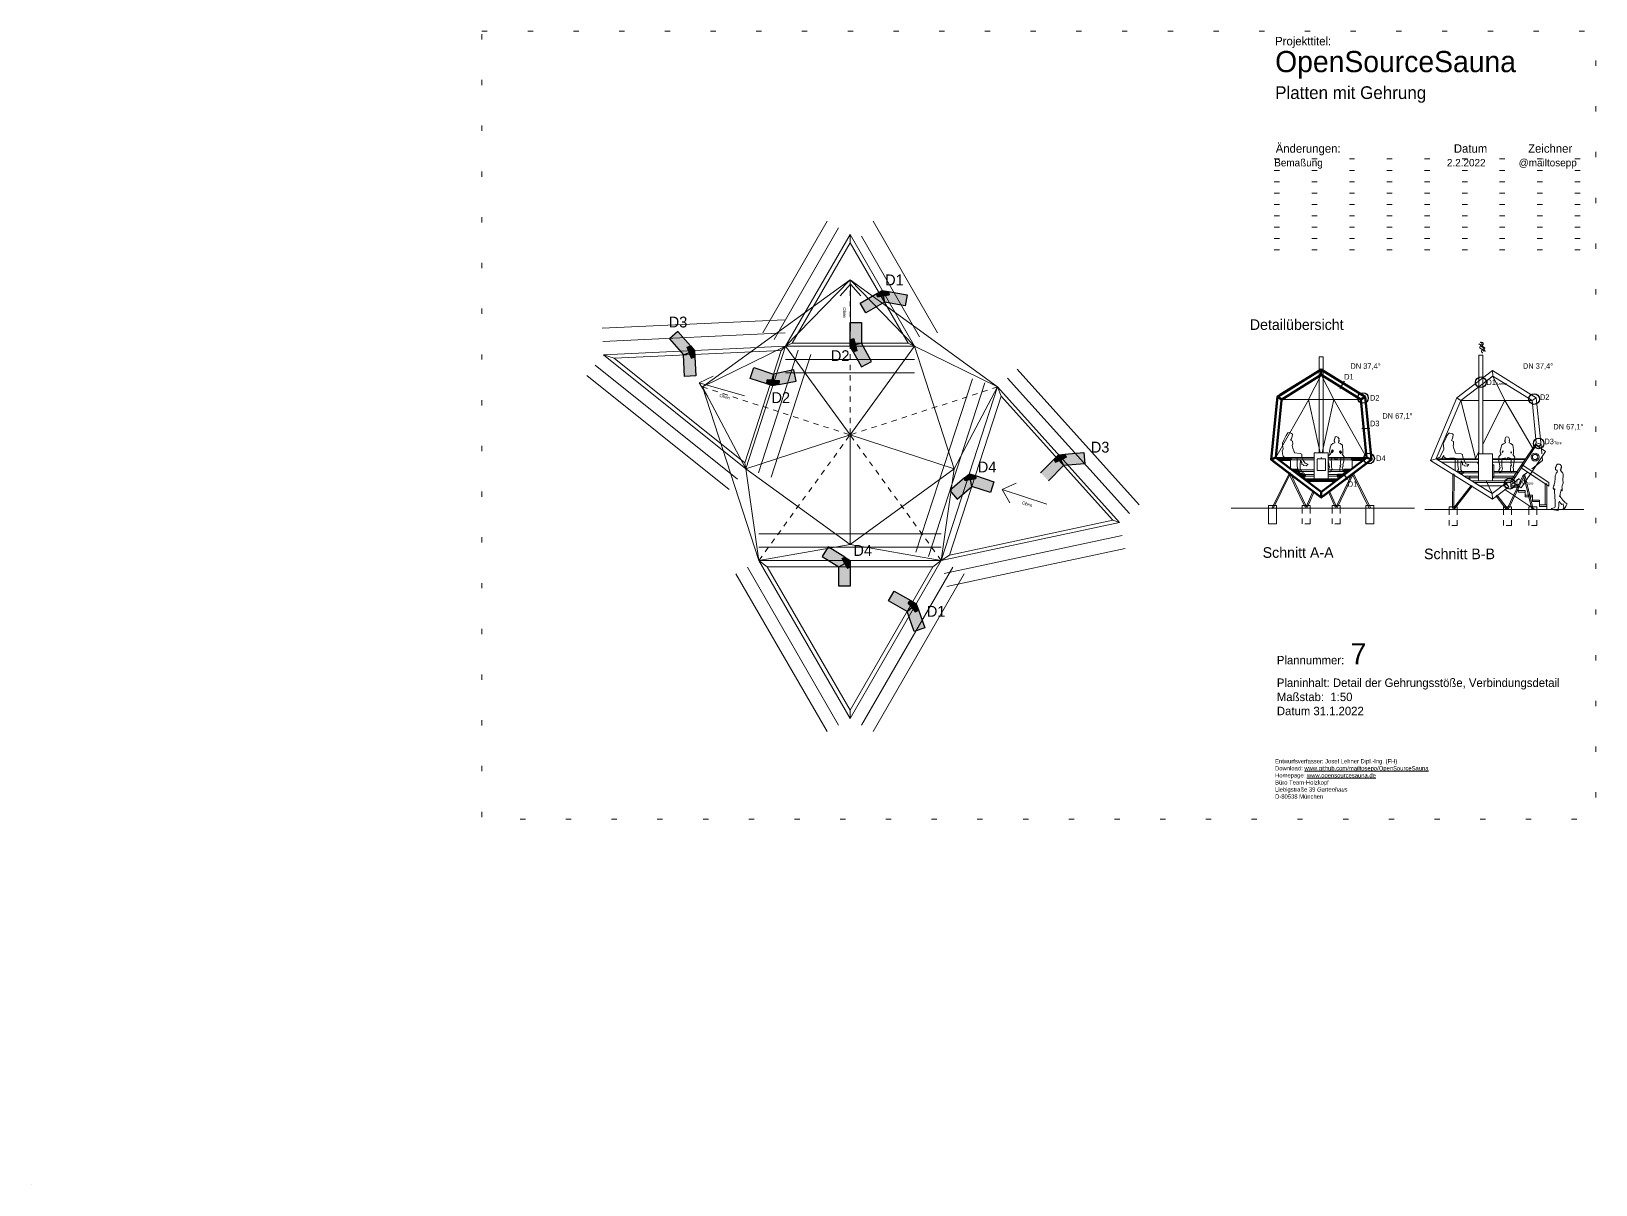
# Model space of a CAD drawing. Header units: metres. Extents: x -10.1 to 19.4, y -12.1 to 9.6.
import ezdxf

# ---------------------------------------------------------------- set-up
doc = ezdxf.new("R2010")
doc.units = ezdxf.units.M
doc.header["$LTSCALE"] = 0.254
doc.linetypes.add('ACAD_ISO07W100', pattern=[3, 0, -3])
doc.linetypes.add('Dash Style-5', pattern=[0.041656, 0.013885, -0.027771])
for name, color, linetype, lineweight, true_color in [('Details', 7, 'Continuous', 25, 0x000000), ('Dimension', 7, 'Continuous', 5, 0x000000), ('Fläche ... Fläche-Beton', 7, 'Continuous', 5, 0xd5d8d8), ('Fläche ... Fläche-Stahl', 7, 'Continuous', 5, 0xc9c5bf), ('Linie ... Line-Plankopf', 7, 'ACAD_ISO07W100', 5, 0x000000), ('Linie ... Linie-Ansicht', 7, 'Continuous', 5, 0x000000), ('Linie ... Linie-Detail', 1, 'Continuous', 25, 0xff0000), ('Linie ... Linie-Holz', 7, 'Continuous', 50, 0x000000), ('Linie ... Linie-Verdeckt', 7, 'Dash Style-5', 5, 0x000000), ('Linie-Ansicht', 7, 'Continuous', 5, 0x000000), ('Linie-Detail', 1, 'Continuous', 25, 0xff0000), ('None', 7, 'Continuous', 5, 0x000000), ('Text', 7, 'Continuous', 25, 0x000000)]:
    doc.layers.add(name, color=color, linetype=linetype, lineweight=lineweight, true_color=true_color)
doc.layers.add('Fläche ... Fläche-Weiss', color=7, linetype='Continuous', lineweight=25)
doc.layers.add('Linie ... Linie-Hilfslinie Bemaßung', color=3, linetype='Continuous', lineweight=18, true_color=0x00ff00, plot=False)
doc.styles.add('textstyle11', font='')
doc.styles.add('textstyle12', font='')
doc.styles.add('textstyle13', font='')
doc.styles.add('textstyle14', font='')
doc.styles.add('textstyle15', font='')
doc.styles.add('textstyle16', font='')
doc.styles.add('textstyle17', font='')
doc.styles.add('textstyle18', font='')
doc.styles.add('textstyle19', font='')
doc.styles.add('textstyle20', font='')
doc.styles.add('textstyle21', font='')
doc.styles.add('textstyle22', font='')
doc.styles.add('textstyle23', font='')
doc.styles.add('textstyle24', font='')
doc.styles.add('textstyle25', font='')
doc.styles.add('textstyle26', font='')
doc.styles.add('textstyle27', font='')
doc.styles.add('textstyle28', font='')
doc.styles.add('textstyle29', font='')
doc.styles.add('textstyle30', font='')
doc.styles.add('textstyle31', font='')
doc.styles.add('textstyle32', font='')
doc.styles.add('textstyle33', font='')
doc.styles.add('textstyle34', font='')
doc.styles.add('textstyle35', font='')
doc.styles.add('textstyle36', font='')
doc.styles.add('textstyle37', font='')
doc.styles.add('textstyle38', font='')
doc.styles.add('textstyle39', font='')
doc.styles.add('textstyle40', font='')
doc.styles.add('textstyle41', font='')
doc.styles.add('textstyle42', font='')
doc.styles.get('textstyle11').set_extended_font_data('Futura Light BT')
doc.styles.get('textstyle12').set_extended_font_data('Futura Light BT')
doc.styles.get('textstyle13').set_extended_font_data('Futura Light BT')
doc.styles.get('textstyle14').set_extended_font_data('Futura Lt BT')
doc.styles.get('textstyle15').set_extended_font_data('Futura Lt BT')
doc.styles.get('textstyle16').set_extended_font_data('Futura Lt BT')
doc.styles.get('textstyle17').set_extended_font_data('Futura Lt BT')
doc.styles.get('textstyle18').set_extended_font_data('Futura Lt BT')
doc.styles.get('textstyle19').set_extended_font_data('Futura Light BT')
doc.styles.get('textstyle20').set_extended_font_data('Futura Light BT')
doc.styles.get('textstyle21').set_extended_font_data('Futura Light BT')
doc.styles.get('textstyle22').set_extended_font_data('Futura Light BT')
doc.styles.get('textstyle23').set_extended_font_data('Futura Light BT')
doc.styles.get('textstyle24').set_extended_font_data('Futura Light BT')
doc.styles.get('textstyle25').set_extended_font_data('Futura Light BT')
doc.styles.get('textstyle26').set_extended_font_data('Futura Light BT')
doc.styles.get('textstyle27').set_extended_font_data('Futura Light BT')
doc.styles.get('textstyle28').set_extended_font_data('Futura Light BT')
doc.styles.get('textstyle29').set_extended_font_data('Futura Light BT')
doc.styles.get('textstyle30').set_extended_font_data('Futura Light BT')
doc.styles.get('textstyle31').set_extended_font_data('Futura Light BT')
doc.styles.get('textstyle32').set_extended_font_data('Futura Light BT')
doc.styles.get('textstyle33').set_extended_font_data('Futura Light BT')
doc.styles.get('textstyle34').set_extended_font_data('Futura Light BT')
doc.styles.get('textstyle35').set_extended_font_data('Futura Light BT')
doc.styles.get('textstyle36').set_extended_font_data('Futura Light BT')
doc.styles.get('textstyle37').set_extended_font_data('Futura Light BT')
doc.styles.get('textstyle38').set_extended_font_data('Futura Light BT')
doc.styles.get('textstyle39').set_extended_font_data('Futura Light BT')
doc.styles.get('textstyle40').set_extended_font_data('Futura Lt BT')
doc.styles.get('textstyle41').set_extended_font_data('Futura Lt BT')
doc.styles.get('textstyle42').set_extended_font_data('Futura Lt BT')

# ---------------------------------------------------------------- blocks, each defined once
blk = doc.blocks.new('Group-2')
at = {"layer": 'None', "color": 18, "lineweight": 5, "true_color": 0x000000}
for q in [(7.09, -1.169), (7.246, -1.704), (7.403, -1.169)]:
    blk.add_line((7.246, -0.996), q, dxfattribs=at)
at = {"layer": 'None', "color": 18, "true_color": 0x000000, "insert": (7.177, -1.343), "char_height": 0.0472, "attachment_point": 1, "rotation": 270.8901, "line_spacing_factor": 0.972742, "style": 'textstyle11'}
blk.add_mtext('Oben', dxfattribs=at)
blk = doc.blocks.new('Group-3')
at = {"layer": 'None', "color": 18, "lineweight": 5, "true_color": 0x000000}
for q in [(9.746, -3.996), (10.207, -4.31), (9.65, -4.293)]:
    blk.add_line((9.533, -4.091), q, dxfattribs=at)
at = {"layer": 'None', "color": 18, "true_color": 0x000000, "insert": (9.842, -4.264), "char_height": 0.0472, "attachment_point": 1, "rotation": 342.8977, "line_spacing_factor": 0.972742, "style": 'textstyle12'}
blk.add_mtext('Oben', dxfattribs=at)
blk = doc.blocks.new('Group-4')
at = {"layer": 'None', "color": 18, "lineweight": 5, "true_color": 0x000000}
for q in [(5.174, -2.381), (5.644, -2.68), (5.087, -2.681)]:
    blk.add_line((4.963, -2.483), q, dxfattribs=at)
at = {"layer": 'None', "color": 18, "true_color": 0x000000, "insert": (5.277, -2.646), "char_height": 0.0472, "attachment_point": 1, "rotation": 344.7492, "line_spacing_factor": 0.972742, "style": 'textstyle13'}
blk.add_mtext('Oben', dxfattribs=at)
blk = doc.blocks.new('Plankopf A4 hoch')
at = {"layer": 'Linie ... Line-Plankopf'}
for p, q in [((0, -2.673), (7.527, -2.673)), ((0, -2.941), (7.527, -2.941)), ((0, -3.209), (7.527, -3.209)), ((0, -3.477), (7.527, -3.477)), ((0, -3.745), (7.527, -3.745)), ((0, -4.013), (7.527, -4.013)), ((0, -4.281), (7.527, -4.281)), ((0, -4.548), (7.527, -4.548)), ((0, -4.816), (7.527, -4.816))]:
    blk.add_line(p, q, dxfattribs=at)
at = {"layer": 'Linie ... Linie-Verdeckt', "char_height": 0.3, "attachment_point": 1}
for s, insert, style in [('\\H0.2;Projekttitel: \\P\\H0.499999;OpenSourceSauna\\P\\H0.3;Platten mit Gehrung', (0.022, 0.21), 'textstyle18'), ('\\H0.2;Änderungen:                                    Datum             Zeichner', (0.036, -2.325), 'textstyle15'), ('\\H0.2;Plannummer:\\~ \\H0.499999;7\\H0.2;\\PPlaninhalt: Detail der Gehrungsstöße, Verbindungsdetail\\PMaßstab: \\~1:50\\PDatum\\~31.1.2022', (0.063, -14.102), 'textstyle17'), ('\\H0.1;Entwurfsverfasser: Josef Lehner Dipl.-Ing. (FH)\\PDownload: \\c14313472;\\Lwww.github.com/mailtosepp/OpenSourceSauna\\P\\c0;\\lHomepage: \\c14313472;\\Lwww.opensourcesauna.de\\P\\c0;\\lBüro Team-Holzkopf\\PLiebigstraße 39 \\fFutura Lt BT|b0|i1|c0|p0;Gartenhaus\\P\\fFutura Lt BT|b0|i0|c0|p0;D-80538 München ', (0.021, -16.838), 'textstyle14')]:
    blk.add_mtext(s, dxfattribs=dict(at, insert=insert, style=style))
blk = doc.blocks.new('Dachaufsicht')
at = {"layer": 'Linie ... Linie-Ansicht', "color": 9, "linetype": 'Continuous', "lineweight": 5, "true_color": 0xc0c0c0}
for p, q in [((0, 2.339), (-2.225, 0.723)), ((0, 2.339), (-0.972, 1.337)), ((2.225, 0.723), (0, 2.339)), ((0.972, 1.337), (0, 2.339)), ((-0.972, 1.337), (-2.225, 0.723)), ((-0.972, 1.337), (-1.572, -0.511)), ((0.972, 1.337), (-0.972, 1.337)), ((0, 0), (-0.972, 1.337)), ((0, 0), (0.972, 1.337)), ((1.572, -0.511), (0.972, 1.337)), ((2.225, 0.723), (0.972, 1.337)), ((-1.375, -1.892), (-2.225, 0.723)), ((-2.225, 0.723), (-1.572, -0.511)), ((1.375, -1.892), (2.225, 0.723)), ((1.572, -0.511), (2.225, 0.723)), ((-1.572, -0.511), (0, 0)), ((1.572, -0.511), (0, 0)), ((0, 0), (0, -1.653)), ((0, -1.653), (-1.572, -0.511)), ((-1.572, -0.511), (-1.375, -1.892)), ((0, -1.653), (1.572, -0.511)), ((1.375, -1.892), (1.572, -0.511)), ((-1.375, -1.892), (0, -1.653)), ((0, -1.653), (1.375, -1.892)), ((-1.375, -1.892), (1.375, -1.892))]:
    blk.add_line(p, q, dxfattribs=at)
blk.add_lwpolyline([(-2.225, 0.723), (0, 2.339), (2.225, 0.723), (1.375, -1.892), (-1.375, -1.892)], close=True, dxfattribs=at)
at = {"layer": 'Linie ... Linie-Verdeckt', "color": 9, "linetype": 'Dash Style-5', "lineweight": 5, "true_color": 0xc0c0c0}
for p in [(0, 2.339), (-2.225, 0.723), (2.225, 0.723), (-1.375, -1.892), (1.375, -1.892)]:
    blk.add_line(p, (0, 0), dxfattribs=at)

msp = doc.modelspace()

# ---------------------------------------------------------------- hatches: boundary and pattern name
at = {"layer": 'Details', "linetype": 'Continuous', "lineweight": 0, "true_color": 0xffdf7f, "transparency": 33554687}
for points in [[(5.901, 4.64), (5.89, 4.705), (5.993, 4.764), (6.109, 4.744), (6.121, 4.679)], [(6.011, 4.66), (6.121, 4.679), (6.109, 4.744), (6.464, 4.681), (6.427, 4.472), (6.032, 4.542)], [(5.578, 4.525), (5.89, 4.705), (5.901, 4.64), (6.011, 4.66), (6.032, 4.542), (5.684, 4.341)], [(5.485, 3.738), (5.456, 3.85), (5.385, 3.831), (5.385, 4.16), (5.598, 4.16), (5.598, 3.768)], [(2.138, 3.991), (1.978, 3.85), (2.245, 3.547), (2.356, 3.592), (2.314, 3.695), (2.375, 3.72)], [(5.514, 3.627), (5.443, 3.609), (5.385, 3.712), (5.385, 3.831), (5.456, 3.85)], [(2.245, 3.547), (2.356, 3.592), (2.398, 3.488), (2.459, 3.513), (2.476, 3.153), (2.264, 3.143)], [(2.375, 3.72), (2.454, 3.631), (2.459, 3.513), (2.398, 3.488), (2.314, 3.695)], [(5.604, 3.321), (5.789, 3.425), (5.598, 3.768), (5.485, 3.738), (5.514, 3.627), (5.443, 3.609)], [(3.935, 3.071), (3.82, 3.078), (3.816, 3.005), (3.503, 3.106), (3.569, 3.309), (3.942, 3.187)], [(4.368, 3.055), (4.327, 3.264), (3.942, 3.187), (3.935, 3.071), (4.05, 3.064), (4.045, 2.991)], [(4.05, 3.064), (4.045, 2.991), (3.929, 2.968), (3.816, 3.005), (3.82, 3.078)], [(8.978, 1.328), (9.233, 1.583), (9.26, 1.524), (9.362, 1.571), (9.412, 1.462), (9.128, 1.178)], [(9.26, 1.524), (9.233, 1.583), (9.317, 1.667), (9.435, 1.678), (9.463, 1.618)], [(9.362, 1.571), (9.463, 1.618), (9.435, 1.678), (9.794, 1.709), (9.812, 1.497), (9.412, 1.462)], [(7.264, 0.994), (7.402, 0.832), (7.683, 1.071), (7.658, 1.197), (7.556, 1.177), (7.545, 1.233)], [(7.556, 1.177), (7.545, 1.233), (7.635, 1.31), (7.748, 1.273), (7.759, 1.217)], [(7.658, 1.197), (7.759, 1.217), (7.748, 1.273), (8.099, 1.159), (8.033, 0.957), (7.683, 1.071)], [(4.97, -0.07), (4.859, -0.251), (5.173, -0.444), (5.285, -0.381), (5.235, -0.291), (5.284, -0.263)], [(5.235, -0.291), (5.284, -0.263), (5.385, -0.325), (5.385, -0.444), (5.336, -0.472)], [(5.285, -0.381), (5.336, -0.472), (5.385, -0.444), (5.385, -0.813), (5.173, -0.813), (5.173, -0.444)], [(6.217, -0.903), (6.529, -1.083), (6.479, -1.125), (6.55, -1.211), (6.459, -1.288), (6.111, -1.087)], [(6.479, -1.125), (6.529, -1.083), (6.632, -1.142), (6.673, -1.254), (6.622, -1.296)], [(6.55, -1.211), (6.622, -1.296), (6.673, -1.254), (6.796, -1.593), (6.596, -1.665), (6.459, -1.288)]]:
    msp.add_hatch(color=41, dxfattribs=at).paths.add_polyline_path(points, flags=0)

# ---------------------------------------------------------------- linework, layer by layer
at = {"layer": 'Details', "color": 18, "true_color": 0x000000}
for points in [[(5.901, 4.64), (5.89, 4.705), (5.993, 4.764), (6.109, 4.744), (6.121, 4.679)], [(6.011, 4.66), (6.121, 4.679), (6.109, 4.744), (6.464, 4.681), (6.427, 4.472), (6.032, 4.542)], [(5.578, 4.525), (5.89, 4.705), (5.901, 4.64), (6.011, 4.66), (6.032, 4.542), (5.684, 4.341)], [(5.485, 3.738), (5.456, 3.85), (5.385, 3.831), (5.385, 4.16), (5.598, 4.16), (5.598, 3.768)], [(2.138, 3.991), (1.978, 3.85), (2.245, 3.547), (2.356, 3.592), (2.314, 3.695), (2.375, 3.72)], [(5.514, 3.627), (5.443, 3.609), (5.385, 3.712), (5.385, 3.831), (5.456, 3.85)], [(2.245, 3.547), (2.356, 3.592), (2.398, 3.488), (2.459, 3.513), (2.476, 3.153), (2.264, 3.143)], [(2.375, 3.72), (2.454, 3.631), (2.459, 3.513), (2.398, 3.488), (2.314, 3.695)], [(5.604, 3.321), (5.789, 3.425), (5.598, 3.768), (5.485, 3.738), (5.514, 3.627), (5.443, 3.609)], [(3.935, 3.071), (3.82, 3.078), (3.816, 3.005), (3.503, 3.106), (3.569, 3.309), (3.942, 3.187)], [(4.368, 3.055), (4.327, 3.264), (3.942, 3.187), (3.935, 3.071), (4.05, 3.064), (4.045, 2.991)], [(4.05, 3.064), (4.045, 2.991), (3.929, 2.968), (3.816, 3.005), (3.82, 3.078)], [(9.26, 1.524), (9.233, 1.583), (9.317, 1.667), (9.435, 1.678), (9.463, 1.618)], [(9.362, 1.571), (9.463, 1.618), (9.435, 1.678), (9.794, 1.709), (9.812, 1.497), (9.412, 1.462)], [(7.264, 0.994), (7.402, 0.832), (7.683, 1.071), (7.658, 1.197), (7.556, 1.177), (7.545, 1.233)], [(7.556, 1.177), (7.545, 1.233), (7.635, 1.31), (7.748, 1.273), (7.759, 1.217)], [(7.658, 1.197), (7.759, 1.217), (7.748, 1.273), (8.099, 1.159), (8.033, 0.957), (7.683, 1.071)], [(4.97, -0.07), (4.859, -0.251), (5.173, -0.444), (5.285, -0.381), (5.235, -0.291), (5.284, -0.263)], [(5.235, -0.291), (5.284, -0.263), (5.385, -0.325), (5.385, -0.444), (5.336, -0.472)], [(5.285, -0.381), (5.336, -0.472), (5.385, -0.444), (5.385, -0.813), (5.173, -0.813), (5.173, -0.444)], [(6.217, -0.903), (6.529, -1.083), (6.479, -1.125), (6.55, -1.211), (6.459, -1.288), (6.111, -1.087)], [(6.479, -1.125), (6.529, -1.083), (6.632, -1.142), (6.673, -1.254), (6.622, -1.296)], [(6.55, -1.211), (6.622, -1.296), (6.673, -1.254), (6.796, -1.593), (6.596, -1.665), (6.459, -1.288)]]:
    msp.add_lwpolyline(points, close=True, dxfattribs=at)
msp.add_lwpolyline([(8.978, 1.328), (9.233, 1.583), (9.26, 1.524), (9.362, 1.571), (9.412, 1.462), (9.128, 1.178)], dxfattribs=at)
at = {"layer": 'Fläche ... Fläche-Beton', "linetype": 'Continuous', "lineweight": 5}
for points in [[(13.278, 0.712), (13.428, 0.712), (13.428, 0.362), (13.278, 0.362)], [(13.912, 0.712), (14.062, 0.712), (14.062, 0.662), (13.912, 0.662)], [(14.628, 0.662), (14.478, 0.662), (14.478, 0.712), (14.628, 0.712)], [(15.262, 0.362), (15.112, 0.362), (15.112, 0.712), (15.262, 0.712)]]:
    msp.add_lwpolyline(points, close=True, dxfattribs=at)
at = {"layer": 'Fläche ... Fläche-Beton', "color": 7, "linetype": 'Continuous', "lineweight": 5}
for points in [[(16.681, 0.683), (16.831, 0.683), (16.831, 0.633), (16.681, 0.633)], [(17.709, 0.683), (17.859, 0.683), (17.859, 0.633), (17.709, 0.633)], [(18.183, 0.683), (18.333, 0.683), (18.333, 0.633), (18.183, 0.633)]]:
    msp.add_lwpolyline(points, close=True, dxfattribs=at)
at = {"layer": 'Fläche ... Fläche-Stahl', "color": 18, "linetype": 'Continuous', "lineweight": 5, "true_color": 0x000000}
msp.add_line((18.094, 1.287), (18.072, 1.271), dxfattribs=at)
at = {"layer": 'Fläche ... Fläche-Stahl', "linetype": 'Continuous'}
for points in [[(13.364, 0.656), (13.342, 0.667), (13.664, 1.316), (13.686, 1.305)], [(13.989, 0.687), (13.966, 0.677), (13.659, 1.314), (13.682, 1.325)], [(14.858, 1.324), (14.88, 1.313), (14.574, 0.677), (14.551, 0.687)], [(14.854, 1.304), (14.876, 1.315), (15.198, 0.667), (15.176, 0.656)], [(14.008, 0.677), (13.985, 0.687), (14.111, 0.976), (14.134, 0.966)], [(14.405, 0.97), (14.428, 0.98), (14.555, 0.687), (14.532, 0.677)]]:
    msp.add_lwpolyline(points, close=True, dxfattribs=at)
at = {"layer": 'Fläche ... Fläche-Stahl', "linetype": 'Continuous', "lineweight": 5}
for points in [[(16.768, 0.658), (16.743, 0.658), (16.749, 1.3), (16.774, 1.3)], [(17.802, 0.648), (17.78, 0.659), (18.072, 1.271), (18.094, 1.26)], [(18.266, 0.644), (18.241, 0.638), (18.081, 1.284), (18.106, 1.29)], [(16.781, 0.645), (16.761, 0.661), (17.097, 1.087), (17.116, 1.072)], [(17.777, 0.659), (17.758, 0.643), (17.567, 0.887), (17.587, 0.902)]]:
    msp.add_lwpolyline(points, close=True, dxfattribs=at)
at = {"layer": 'Fläche ... Fläche-Weiss', "linetype": 'Continuous', "lineweight": 5}
for points in [[(17.694, 1.719), (17.684, 1.706), (17.688, 1.725), (17.699, 1.741), (17.701, 1.743), (17.701, 1.733)], [(17.852, 1.72), (17.858, 1.704), (17.851, 1.697), (17.846, 1.712), (17.848, 1.73)]]:
    msp.add_lwpolyline(points, close=True, dxfattribs=at)
at = {"layer": 'Linie ... Line-Plankopf'}
msp.add_line((-10.053, -12.091), (-10.053, -12.091), dxfattribs=at)
at = {"layer": 'Linie ... Line-Plankopf', "flags": 128}
msp.add_lwpolyline([(-1.555, 9.647), (19.445, 9.647), (19.445, -5.203), (-1.555, -5.203)], close=True, dxfattribs=at)
at = {"layer": 'Linie ... Linie-Ansicht', "linetype": 'Continuous', "lineweight": 5}
for p, q in [((14.27, 3.172), (14.027, 2.705)), ((14.27, 3.172), (14.51, 2.71)), ((14.033, 2.71), (13.414, 1.615)), ((14.019, 2.711), (13.524, 2.71)), ((15.015, 2.71), (14.019, 2.71)), ((14.03, 2.71), (14.252, 1.702)), ((14.51, 2.71), (14.288, 1.702)), ((14.506, 2.71), (15.126, 1.616)), ((14.135, 1.616), (13.414, 1.617)), ((13.688, 1.573), (13.688, 1.392)), ((14.263, 1.588), (14.263, 1.588)), ((14.27, 1.619), (14.271, 1.616)), ((14.27, 1.619), (14.27, 1.616)), ((14.271, 1.616), (14.27, 1.616)), ((14.277, 1.588), (14.277, 1.587)), ((15.126, 1.615), (14.4, 1.616)), ((14.852, 1.573), (14.852, 1.407)), ((13.84, 1.352), (13.84, 1.292)), ((13.959, 1.262), (13.959, 1.202)), ((14.581, 1.262), (14.581, 1.21)), ((14.702, 1.352), (14.702, 1.292)), ((18.296, 0.633), (17.731, 1.01))]:
    msp.add_line(p, q, dxfattribs=at)
at = {"layer": 'Linie ... Linie-Ansicht', "color": 18, "linetype": 'Continuous', "lineweight": 5, "true_color": 0x000000}
for p, q in [((17.734, 2.687), (17.503, 3.15)), ((17.241, 2.687), (16.899, 2.687)), ((16.899, 2.687), (17.187, 1.575)), ((17.734, 2.687), (17.316, 2.687)), ((17.734, 2.687), (17.316, 1.867)), ((17.732, 2.691), (18.244, 2.691)), ((17.734, 2.687), (18.251, 1.8)), ((18.324, 2.741), (18.421, 1.781)), ((16.435, 1.59), (17.233, 1.59)), ((17.178, 1.59), (17.185, 1.575)), ((17.241, 1.72), (17.18, 1.601)), ((17.196, 1.575), (17.233, 1.575)), ((17.209, 1.525), (17.233, 1.475)), ((17.498, 1.59), (18.124, 1.59)), ((17.498, 1.575), (18.046, 1.575)), ((18.444, 1.556), (18.321, 1.462)), ((18.436, 1.635), (18.444, 1.556)), ((18.086, 1.391), (18.562, 1.074)), ((17.378, 1.173), (17.493, 0.934)), ((17.899, 1.138), (17.846, 1.098)), ((18.562, 1.146), (18.562, 1.074))]:
    msp.add_line(p, q, dxfattribs=at)
at = {"layer": 'Linie ... Linie-Ansicht', "color": 7, "linetype": 'Continuous', "lineweight": 5}
for p, q in [((16.793, 1.525), (16.793, 1.368)), ((16.928, 1.323), (16.928, 1.284)), ((17.073, 1.233), (17.073, 1.194))]:
    msp.add_line(p, q, dxfattribs=at)
at = {"layer": 'Linie ... Linie-Ansicht'}
for p, q in [((12.569, 0.662), (16.028, 0.662)), ((16.226, 0.633), (19.222, 0.633)), ((3.667, -0.325), (3.825, -0.444)), ((5.385, -3.147), (3.825, -0.444)), ((5.385, -3.147), (5.385, -3.302))]:
    msp.add_line(p, q, dxfattribs=at)
at = {"layer": 'Linie ... Linie-Ansicht', "color": 18, "linetype": 'Continuous', "lineweight": 5, "true_color": 0x000000}
for points in [[(17.241, 1.682), (17.241, 3.545), (17.316, 3.545), (17.316, 1.682)], [(17.048, 1.475), (17.02, 1.453), (16.97, 1.458), (16.965, 1.469), (16.933, 1.476), (16.933, 1.512), (16.911, 1.555), (16.904, 1.472), (16.902, 1.385), (16.928, 1.35), (16.961, 1.34), (16.96, 1.322), (16.933, 1.315), (16.895, 1.315), (16.878, 1.344), (16.858, 1.348), (16.841, 1.365), (16.856, 1.398), (16.847, 1.466), (16.845, 1.53), (16.846, 1.586), (16.813, 1.598), (16.783, 1.604), (16.694, 1.602), (16.624, 1.598), (16.582, 1.63), (16.579, 1.651), (16.567, 1.633), (16.551, 1.601), (16.558, 1.576), (16.54, 1.575), (16.529, 1.595), (16.455, 1.585), (16.443, 1.6), (16.503, 1.616), (16.517, 1.649), (16.564, 1.728), (16.583, 1.773), (16.573, 1.844), (16.569, 1.878), (16.597, 1.936), (16.617, 1.973), (16.624, 1.984), (16.638, 2.024), (16.673, 2.071), (16.697, 2.076), (16.743, 2.062), (16.758, 2.048), (16.753, 2.001), (16.739, 1.958), (16.725, 1.938), (16.761, 1.915), (16.766, 1.868), (16.754, 1.835), (16.767, 1.783), (16.787, 1.733), (16.798, 1.698), (16.905, 1.684), (16.935, 1.672), (16.938, 1.621), (16.97, 1.545), (16.999, 1.498), (17.051, 1.48)], [(17.867, 1.159), (17.846, 1.173), (18.309, 1.868), (18.33, 1.854)], [(17.233, 1.173), (17.233, 1.682), (17.498, 1.682), (17.498, 1.173)], [(17.498, 1.248), (17.498, 1.476), (17.526, 1.476), (17.526, 1.248)], [(18.837, 0.642), (18.855, 0.656), (18.87, 0.67), (18.88, 0.691), (18.887, 0.703), (18.888, 0.712), (18.889, 0.714), (18.892, 0.717), (18.896, 0.717), (18.905, 0.742), (18.893, 0.747), (18.892, 0.75), (18.892, 0.752), (18.886, 0.755), (18.88, 0.757), (18.872, 0.76), (18.869, 0.763), (18.868, 0.765), (18.868, 0.769), (18.866, 0.771), (18.862, 0.771), (18.854, 0.78), (18.845, 0.789), (18.839, 0.799), (18.827, 0.808), (18.807, 0.838), (18.788, 0.858), (18.783, 0.869), (18.778, 0.873), (18.773, 0.877), (18.769, 0.88), (18.767, 0.882), (18.762, 0.884), (18.763, 0.891), (18.764, 0.895), (18.77, 0.895), (18.771, 0.896), (18.772, 0.901), (18.774, 0.902), (18.774, 0.907), (18.775, 0.914), (18.775, 0.921), (18.777, 0.931), (18.789, 0.982), (18.791, 0.997), (18.791, 1.004), (18.794, 1.009), (18.798, 1.002), (18.801, 0.992), (18.806, 0.984), (18.81, 0.991), (18.81, 1), (18.813, 1.016), (18.813, 1.041), (18.809, 1.058), (18.813, 1.083), (18.819, 1.1), (18.826, 1.114), (18.829, 1.129), (18.83, 1.139), (18.83, 1.155), (18.826, 1.177), (18.823, 1.189), (18.828, 1.194), (18.826, 1.199), (18.827, 1.201), (18.827, 1.206), (18.826, 1.209), (18.826, 1.228), (18.831, 1.244), (18.831, 1.258), (18.832, 1.268), (18.833, 1.281), (18.83, 1.297), (18.823, 1.319), (18.821, 1.326), (18.796, 1.356), (18.788, 1.363), (18.785, 1.377), (18.772, 1.379), (18.783, 1.384), (18.788, 1.388), (18.787, 1.396), (18.791, 1.401), (18.791, 1.405), (18.789, 1.412), (18.796, 1.42), (18.798, 1.42), (18.799, 1.425), (18.799, 1.439), (18.799, 1.445), (18.799, 1.45), (18.795, 1.457), (18.792, 1.462), (18.788, 1.467), (18.783, 1.474), (18.78, 1.476), (18.775, 1.48), (18.761, 1.489), (18.757, 1.49), (18.751, 1.49), (18.74, 1.489), (18.733, 1.489), (18.726, 1.489), (18.725, 1.488), (18.726, 1.487), (18.726, 1.487), (18.725, 1.486), (18.72, 1.486), (18.719, 1.485), (18.715, 1.481), (18.711, 1.478), (18.706, 1.474), (18.708, 1.473), (18.707, 1.469), (18.702, 1.454), (18.699, 1.449), (18.7, 1.443), (18.684, 1.426), (18.683, 1.423), (18.683, 1.421), (18.686, 1.419), (18.688, 1.418), (18.688, 1.413), (18.688, 1.409), (18.688, 1.407), (18.688, 1.406), (18.687, 1.402), (18.688, 1.398), (18.686, 1.397), (18.684, 1.394), (18.684, 1.39), (18.685, 1.386), (18.687, 1.384), (18.693, 1.381), (18.698, 1.38), (18.701, 1.379), (18.707, 1.377), (18.712, 1.375), (18.716, 1.372), (18.717, 1.367), (18.719, 1.362), (18.721, 1.36), (18.722, 1.36), (18.719, 1.342), (18.719, 1.338), (18.714, 1.333), (18.707, 1.328), (18.701, 1.32), (18.699, 1.315), (18.695, 1.3), (18.693, 1.294), (18.687, 1.282), (18.683, 1.272), (18.681, 1.264), (18.678, 1.256), (18.679, 1.248), (18.678, 1.221), (18.68, 1.214), (18.676, 1.164), (18.672, 1.149), (18.668, 1.129), (18.661, 1.111), (18.661, 1.094), (18.658, 1.087), (18.654, 1.079), (18.647, 1.061), (18.645, 1.046), (18.645, 1.035), (18.653, 1.023), (18.657, 1.007), (18.66, 1.011), (18.667, 1.019), (18.671, 1.025), (18.671, 1.014), (18.67, 0.994), (18.667, 0.971), (18.668, 0.958), (18.668, 0.948), (18.67, 0.94), (18.671, 0.915), (18.674, 0.905), (18.674, 0.893), (18.674, 0.884), (18.675, 0.873), (18.675, 0.865), (18.676, 0.84), (18.678, 0.821), (18.679, 0.811), (18.681, 0.799), (18.681, 0.788), (18.679, 0.773), (18.682, 0.748), (18.682, 0.731), (18.683, 0.714), (18.681, 0.694), (18.68, 0.683), (18.677, 0.67), (18.664, 0.667), (18.637, 0.658), (18.616, 0.651), (18.61, 0.648), (18.608, 0.647), (18.608, 0.645), (18.611, 0.64), (18.617, 0.633), (18.654, 0.626), (18.681, 0.623), (18.699, 0.626), (18.703, 0.625), (18.707, 0.623), (18.708, 0.62), (18.732, 0.619), (18.735, 0.624), (18.736, 0.629), (18.739, 0.648), (18.739, 0.658), (18.744, 0.663), (18.75, 0.701), (18.751, 0.714), (18.751, 0.726), (18.752, 0.761), (18.752, 0.766), (18.756, 0.775), (18.759, 0.794), (18.784, 0.757), (18.804, 0.73), (18.82, 0.736), (18.829, 0.74), (18.83, 0.737), (18.83, 0.735), (18.833, 0.732), (18.834, 0.731), (18.837, 0.717), (18.839, 0.702), (18.841, 0.681), (18.832, 0.65), (18.831, 0.646), (18.832, 0.644), (18.833, 0.643), (18.835, 0.642)], [(18.038, 1.419), (18.074, 1.467), (18.562, 1.146), (18.562, 1.074)], [(18.039, 1.418), (18.072, 1.468), (18.248, 1.353), (18.215, 1.303)], [(18.491, 0.723), (18.491, 1.12), (18.521, 1.12), (18.521, 0.723)]]:
    msp.add_lwpolyline(points, close=True, dxfattribs=at)
at = {"layer": 'Linie ... Linie-Ansicht', "linetype": 'Continuous', "lineweight": 5}
for points in [[(14.232, 3.512), (14.307, 3.512), (14.307, 1.702), (14.232, 1.702)], [(14.016, 1.482), (13.988, 1.46), (13.938, 1.465), (13.933, 1.476), (13.901, 1.483), (13.901, 1.519), (13.879, 1.561), (13.872, 1.479), (13.87, 1.392), (13.895, 1.356), (13.929, 1.347), (13.928, 1.329), (13.901, 1.322), (13.863, 1.322), (13.846, 1.351), (13.826, 1.355), (13.809, 1.372), (13.824, 1.404), (13.815, 1.473), (13.813, 1.537), (13.814, 1.593), (13.781, 1.605), (13.751, 1.611), (13.662, 1.609), (13.592, 1.605), (13.55, 1.637), (13.547, 1.658), (13.532, 1.735), (13.551, 1.78), (13.54, 1.851), (13.537, 1.885), (13.565, 1.943), (13.585, 1.979), (13.592, 1.991), (13.606, 2.031), (13.641, 2.078), (13.665, 2.083), (13.71, 2.068), (13.726, 2.055), (13.721, 2.008), (13.707, 1.965), (13.693, 1.944), (13.729, 1.922), (13.734, 1.875), (13.722, 1.841), (13.735, 1.79), (13.755, 1.74), (13.766, 1.705), (13.872, 1.69), (13.903, 1.679), (13.905, 1.627), (13.938, 1.552), (13.967, 1.505), (14.019, 1.487)], [(14.425, 1.429), (14.418, 1.411), (14.4, 1.379), (14.408, 1.346), (14.438, 1.346), (14.455, 1.361), (14.455, 1.379), (14.473, 1.404), (14.463, 1.429), (14.46, 1.461), (14.46, 1.519), (14.458, 1.574), (14.468, 1.599), (14.505, 1.609), (14.518, 1.611), (14.523, 1.591), (14.545, 1.576), (14.57, 1.584), (14.565, 1.606), (14.578, 1.616), (14.615, 1.609), (14.638, 1.596), (14.63, 1.516), (14.638, 1.476), (14.623, 1.456), (14.63, 1.446), (14.623, 1.414), (14.623, 1.359), (14.64, 1.351), (14.668, 1.356), (14.678, 1.369), (14.675, 1.404), (14.663, 1.434), (14.675, 1.441), (14.68, 1.459), (14.678, 1.474), (14.693, 1.544), (14.698, 1.606), (14.703, 1.626), (14.685, 1.651), (14.663, 1.674), (14.675, 1.684), (14.678, 1.724), (14.678, 1.766), (14.67, 1.814), (14.668, 1.849), (14.628, 1.881), (14.595, 1.894), (14.593, 1.909), (14.605, 1.919), (14.605, 1.939), (14.598, 1.941), (14.605, 1.964), (14.598, 1.979), (14.583, 2.001), (14.55, 2.009), (14.535, 2.001), (14.523, 1.976), (14.52, 1.946), (14.515, 1.941), (14.515, 1.916), (14.528, 1.911), (14.525, 1.894), (14.488, 1.879), (14.458, 1.856), (14.438, 1.794), (14.428, 1.736), (14.433, 1.696), (14.448, 1.676), (14.43, 1.671), (14.4, 1.639), (14.4, 1.619), (14.403, 1.559), (14.418, 1.464), (14.415, 1.451), (14.423, 1.439)], [(17.642, 1.425), (17.635, 1.407), (17.617, 1.375), (17.625, 1.342), (17.655, 1.342), (17.672, 1.357), (17.672, 1.375), (17.69, 1.4), (17.68, 1.425), (17.677, 1.457), (17.677, 1.515), (17.675, 1.57), (17.685, 1.595), (17.722, 1.605), (17.735, 1.607), (17.74, 1.587), (17.762, 1.572), (17.787, 1.58), (17.782, 1.602), (17.795, 1.612), (17.832, 1.605), (17.855, 1.592), (17.847, 1.512), (17.855, 1.472), (17.84, 1.452), (17.847, 1.442), (17.84, 1.41), (17.84, 1.355), (17.857, 1.347), (17.885, 1.352), (17.895, 1.365), (17.892, 1.4), (17.88, 1.43), (17.892, 1.437), (17.897, 1.455), (17.895, 1.47), (17.91, 1.54), (17.915, 1.602), (17.92, 1.622), (17.902, 1.647), (17.88, 1.67), (17.892, 1.68), (17.895, 1.72), (17.895, 1.762), (17.887, 1.81), (17.885, 1.845), (17.845, 1.877), (17.812, 1.89), (17.81, 1.905), (17.822, 1.915), (17.822, 1.935), (17.815, 1.937), (17.822, 1.96), (17.815, 1.975), (17.8, 1.997), (17.767, 2.005), (17.752, 1.997), (17.74, 1.972), (17.737, 1.942), (17.732, 1.937), (17.732, 1.912), (17.745, 1.907), (17.742, 1.89), (17.705, 1.875), (17.675, 1.852), (17.655, 1.79), (17.645, 1.732), (17.65, 1.692), (17.665, 1.672), (17.647, 1.667), (17.617, 1.635), (17.617, 1.615), (17.62, 1.555), (17.635, 1.46), (17.632, 1.447), (17.64, 1.435)], [(14.135, 1.702), (14.4, 1.702), (14.4, 1.202), (14.135, 1.202)], [(14.192, 1.588), (14.348, 1.588), (14.348, 1.367), (14.192, 1.367)], [(18.521, 0.633), (18.521, 0.693), (18.386, 0.693), (18.386, 0.783), (18.251, 0.783), (18.251, 0.873), (18.116, 0.873), (18.116, 0.963), (17.981, 0.963), (17.981, 1.053), (17.846, 1.053), (17.846, 1.143), (17.753, 1.143), (17.753, 1.116), (17.804, 1.065), (17.731, 1.01), (18.296, 0.633)]]:
    msp.add_lwpolyline(points, close=True, dxfattribs=at)
at = {"layer": 'Linie ... Linie-Ansicht', "color": 18, "linetype": 'Continuous', "lineweight": 5, "true_color": 0x000000, "flags": 128}
for points in [[(18.321, 1.462), (18.042, 1.043), (17.867, 1.159), (18.324, 1.845), (18.499, 1.729), (18.321, 1.462)], [(17.233, 1.525), (16.793, 1.525), (16.793, 1.575), (17.233, 1.575)], [(17.498, 1.575), (18.114, 1.575)], [(18.081, 1.525), (17.498, 1.525)], [(17.233, 1.323), (16.928, 1.323), (16.928, 1.353), (17.233, 1.353)], [(17.233, 1.233), (17.073, 1.233), (17.073, 1.263), (17.233, 1.263)], [(17.526, 1.263), (17.906, 1.263), (17.906, 1.233), (17.498, 1.233)], [(17.526, 1.353), (17.966, 1.353), (17.966, 1.323), (17.526, 1.323)]]:
    msp.add_lwpolyline(points, dxfattribs=at)
at = {"layer": 'Linie ... Linie-Ansicht', "linetype": 'Continuous', "lineweight": 5, "flags": 128}
for points in [[(14.135, 1.573), (13.688, 1.573), (13.688, 1.603), (14.135, 1.603)], [(14.267, 1.603), (14.273, 1.603)], [(14.4, 1.603), (14.852, 1.603), (14.852, 1.573), (14.4, 1.573)], [(14.135, 1.352), (13.84, 1.352), (13.84, 1.382), (14.135, 1.382)], [(14.135, 1.262), (13.959, 1.262), (13.959, 1.292), (14.135, 1.292)], [(14.4, 1.382), (14.702, 1.382), (14.702, 1.352), (14.4, 1.352)], [(14.4, 1.292), (14.581, 1.292), (14.581, 1.262), (14.4, 1.262)]]:
    msp.add_lwpolyline(points, dxfattribs=at)
at = {"layer": 'Linie ... Linie-Ansicht', "color": 7, "linetype": 'Continuous', "lineweight": 5}
for points in [[(17.155, 1.143), (17.252, 1.083), (17.708, 1.083), (17.791, 1.143), (17.155, 1.143), (17.252, 1.083)], [(17.846, 1.173), (17.846, 1.083), (17.981, 1.083), (17.981, 0.993), (18.116, 0.993), (18.116, 0.903), (18.251, 0.903), (18.251, 0.813), (18.386, 0.813), (18.386, 0.723), (18.521, 0.723), (18.521, 0.633)]]:
    msp.add_lwpolyline(points, dxfattribs=at)
at = {"layer": 'Linie ... Linie-Ansicht', "color": 18, "linetype": 'Continuous', "lineweight": 5, "true_color": 0x000000}
for radius in [0.075, 0.05]:
    msp.add_circle((18.302, 1.624), radius, dxfattribs=at)
at = {"layer": 'Linie ... Linie-Ansicht', "color": 7, "linetype": 'Continuous', "lineweight": 5}
for points in [[(17.311, 3.582), (17.31, 3.592), (17.303, 3.596), (17.296, 3.6), (17.293, 3.606), (17.29, 3.619), (17.296, 3.63), (17.303, 3.641), (17.3, 3.651), (17.292, 3.663), (17.28, 3.665), (17.268, 3.668), (17.263, 3.678), (17.258, 3.692), (17.263, 3.7), (17.267, 3.707), (17.272, 3.717), (17.273, 3.721), (17.273, 3.729), (17.273, 3.737), (17.271, 3.74), (17.265, 3.749), (17.256, 3.749), (17.247, 3.75), (17.241, 3.757)], [(17.337, 3.614), (17.336, 3.623), (17.329, 3.628), (17.322, 3.632), (17.319, 3.638), (17.316, 3.651), (17.323, 3.662), (17.329, 3.673), (17.326, 3.683), (17.318, 3.695), (17.306, 3.697), (17.294, 3.7), (17.289, 3.71), (17.285, 3.724), (17.289, 3.731), (17.294, 3.739), (17.298, 3.749), (17.3, 3.753), (17.299, 3.761), (17.299, 3.768), (17.297, 3.772), (17.291, 3.78), (17.282, 3.781), (17.273, 3.782), (17.267, 3.788)], [(17.362, 3.614), (17.361, 3.623), (17.354, 3.628), (17.347, 3.632), (17.344, 3.638), (17.341, 3.651), (17.348, 3.662), (17.355, 3.673), (17.351, 3.683), (17.343, 3.695), (17.331, 3.697), (17.32, 3.7), (17.314, 3.71), (17.31, 3.724), (17.314, 3.731), (17.319, 3.739), (17.323, 3.749), (17.325, 3.753), (17.324, 3.761), (17.324, 3.768), (17.322, 3.772), (17.316, 3.78), (17.307, 3.781), (17.298, 3.782), (17.292, 3.788)]]:
    msp.add_open_spline(points, degree=2, knots=[0, 0, 0, 1, 1, 2, 2, 3, 3, 4, 4, 5, 5, 6, 6, 7, 7, 8, 8, 9, 9, 10, 10, 11, 11, 12, 12, 12], dxfattribs=at)
at = {"layer": 'Linie ... Linie-Detail', "color": 1, "linetype": 'Continuous', "lineweight": 25, "true_color": 0xff0000}
for p, q in [((14.702, 3.052), (14.623, 2.909)), ((15.038, 2.161), (15.188, 2.17)), ((14.77, 1.197), (14.68, 1.317))]:
    msp.add_line(p, q, dxfattribs=at)
for centre in [(17.278, 3.032), (15.056, 2.736), (18.284, 2.716), (18.369, 1.88), (15.171, 1.596), (17.823, 1.121)]:
    msp.add_circle(centre, 0.1, dxfattribs=at)
at = {"layer": 'Linie ... Linie-Hilfslinie Bemaßung'}
for p, q in [((4.952, 6.066), (3.738, 3.962)), ((5.169, 5.941), (3.954, 3.837)), ((7.033, 3.963), (5.818, 6.066)), ((6.696, 3.892), (5.602, 5.786)), ((0.713, 4.05), (4.147, 4.212)), ((0.725, 3.8), (4.159, 3.962)), ((4.408, 3.635), (3.658, 1.324)), ((4.646, 3.558), (3.896, 1.247)), ((3.264, 1.206), (0.581, 3.355)), ((6.6, 3.462), (4.171, 3.462)), ((8.538, 3.279), (10.838, 0.725)), ((3.108, 1.011), (0.424, 3.16)), ((6.6, 3.212), (4.171, 3.212)), ((6.628, -0.171), (7.691, 3.098)), ((6.866, -0.248), (7.928, 3.021)), ((8.352, 3.112), (10.653, 0.557)), ((7.104, 0.175), (3.667, 0.175)), ((10.519, 0.145), (7.157, -0.57)), ((7.104, -0.075), (3.667, -0.075)), ((10.571, -0.099), (7.209, -0.814)), ((3.234, -0.575), (4.952, -3.552)), ((3.45, -0.45), (5.169, -3.427)), ((5.602, -3.427), (7.32, -0.45)), ((5.818, -3.552), (7.537, -0.575))]:
    msp.add_line(p, q, dxfattribs=at)
at = {"layer": 'Linie ... Linie-Holz'}
for p, q in [((14.27, 3.272), (13.444, 2.761)), ((14.27, 3.272), (15.096, 2.761)), ((13.444, 2.761), (13.324, 1.576)), ((15.039, 2.725), (15.096, 2.761)), ((15.096, 2.761), (15.215, 1.576)), ((13.387, 1.604), (13.324, 1.576)), ((13.324, 1.576), (14.27, 0.859)), ((15.215, 1.576), (14.27, 0.859))]:
    msp.add_line(p, q, dxfattribs=at)
at = {"layer": 'Linie ... Linie-Holz', "linetype": 'Continuous', "lineweight": 5}
for p, q in [((17.498, 3.253), (16.829, 2.741)), ((17.498, 3.253), (18.324, 2.741)), ((17.513, 3.157), (17.466, 3.122)), ((17.498, 3.153), (17.573, 3.106)), ((16.829, 2.741), (16.328, 1.556)), ((16.878, 2.703), (16.829, 2.741)), ((18.162, 1.34), (18.16, 1.338))]:
    msp.add_line(p, q, dxfattribs=at)
at = {"layer": 'Linie ... Linie-Holz'}
for points in [[(13.444, 2.761), (13.524, 2.71), (14.27, 3.172), (14.27, 3.272), (14.213, 3.237), (14.213, 3.237), (13.497, 2.793), (13.497, 2.793)], [(15.045, 2.792), (14.327, 3.237), (14.327, 3.237), (14.27, 3.272), (14.27, 3.172), (14.282, 3.165), (14.282, 3.165), (15, 2.72), (15.015, 2.71), (15.096, 2.761)], [(15.015, 2.71), (15.126, 1.615), (15.215, 1.576), (15.209, 1.639), (15.209, 1.639), (15.102, 2.701), (15.102, 2.701), (15.096, 2.761)], [(14.27, 0.966), (13.429, 1.604), (13.414, 1.615), (13.324, 1.576), (13.369, 1.542), (13.369, 1.542), (13.369, 1.542), (14.21, 0.905), (14.21, 0.905), (14.21, 0.904), (14.27, 0.859)], [(13.688, 1.603), (13.688, 1.573), (13.468, 1.573), (13.429, 1.604)], [(14.33, 0.905), (15.171, 1.542), (15.215, 1.576), (15.126, 1.615), (15.12, 1.61), (14.279, 0.972), (14.27, 0.966), (14.27, 0.859)], [(14.477, 1.723), (14.467, 1.71), (14.471, 1.729), (14.482, 1.745), (14.484, 1.747), (14.484, 1.737)], [(14.635, 1.724), (14.641, 1.708), (14.634, 1.701), (14.629, 1.716), (14.631, 1.734)], [(14.852, 1.603), (14.852, 1.573), (15.071, 1.573), (15.111, 1.603)], [(13.84, 1.382), (13.84, 1.352), (13.761, 1.352), (13.721, 1.382)], [(13.959, 1.292), (13.959, 1.262), (13.879, 1.262), (13.84, 1.292)], [(14.581, 1.202), (14.542, 1.172), (13.998, 1.172), (13.959, 1.202)], [(14.581, 1.292), (14.581, 1.262), (14.66, 1.262), (14.699, 1.291)], [(14.699, 1.382), (14.699, 1.352), (14.779, 1.352), (14.819, 1.382)]]:
    msp.add_lwpolyline(points, close=True, dxfattribs=at)
at = {"layer": 'Linie ... Linie-Holz', "linetype": 'Continuous', "lineweight": 5}
for points in [[(17.498, 3.253), (16.829, 2.741), (16.899, 2.687), (17.503, 3.15)], [(18.324, 2.741), (17.498, 3.253), (17.503, 3.15), (18.229, 2.7), (18.244, 2.691)], [(16.829, 2.741), (16.328, 1.556), (16.435, 1.59), (16.438, 1.598), (16.899, 2.687)], [(18.244, 2.691), (18.325, 1.891), (18.412, 1.869), (18.41, 1.897), (18.33, 2.682), (18.324, 2.741)], [(18.379, 1.819), (18.308, 1.866), (18.325, 1.891), (18.412, 1.869)], [(17.493, 0.934), (16.435, 1.59), (16.328, 1.556), (17.498, 0.83)], [(16.54, 1.525), (16.459, 1.575), (16.793, 1.575), (16.793, 1.525)], [(16.865, 1.323), (16.817, 1.353), (16.928, 1.353), (16.928, 1.323)], [(17.01, 1.233), (16.962, 1.263), (17.073, 1.263), (17.073, 1.233)], [(17.155, 1.143), (17.107, 1.173), (17.846, 1.173), (17.846, 1.143)], [(17.493, 0.934), (17.498, 0.83), (17.804, 1.065), (17.752, 1.133)], [(17.846, 1.053), (17.846, 1.083), (17.981, 1.083), (17.981, 1.053)], [(17.981, 0.963), (17.981, 0.993), (18.116, 0.993), (18.116, 0.963)], [(18.116, 0.873), (18.116, 0.903), (18.251, 0.903), (18.251, 0.873)], [(18.251, 0.783), (18.251, 0.813), (18.386, 0.813), (18.386, 0.783)], [(18.386, 0.693), (18.386, 0.723), (18.521, 0.723), (18.521, 0.693)]]:
    msp.add_lwpolyline(points, close=True, dxfattribs=at)
at = {"layer": 'Linie ... Linie-Holz', "flags": 128}
msp.add_lwpolyline([(13.414, 1.615), (13.523, 2.693), (13.524, 2.71), (13.444, 2.761), (13.438, 2.701), (13.331, 1.639), (13.324, 1.576)], close=True, dxfattribs=at)
at = {"layer": 'Linie ... Linie-Verdeckt'}
for p, q in [((18.421, 1.781), (18.436, 1.635)), ((18.436, 1.635), (18.436, 1.635)), ((18.321, 1.462), (17.899, 1.138))]:
    msp.add_line(p, q, dxfattribs=at)
at = {"layer": 'Linie ... Linie-Verdeckt', "linetype": 'Dash Style-5', "lineweight": 5}
for points in [[(13.912, 0.662), (14.062, 0.662), (14.062, 0.362), (13.912, 0.362)], [(14.478, 0.662), (14.628, 0.662), (14.628, 0.362), (14.478, 0.362)], [(16.681, 0.333), (16.681, 0.633), (16.831, 0.633), (16.831, 0.333)], [(17.706, 0.333), (17.706, 0.633), (17.856, 0.633), (17.856, 0.333)], [(18.183, 0.333), (18.183, 0.633), (18.333, 0.633), (18.333, 0.333)]]:
    msp.add_lwpolyline(points, close=True, dxfattribs=at)
at = {"layer": 'Linie-Ansicht'}
for p, q in [((5.385, 5.661), (5.385, 5.816)), ((0.937, 3.485), (0.737, 3.55)), ((4.087, 3.634), (4.171, 3.712)), ((4.171, 3.712), (4.291, 3.767)), ((6.479, 3.767), (6.6, 3.712)), ((8.235, 2.77), (8.166, 2.944)), ((3.399, 1.514), (3.42, 1.402)), ((10.341, 0.431), (10.467, 0.39)), ((7.262, -0.224), (7.105, -0.325)), ((6.946, -0.444), (3.825, -0.444)), ((5.385, -3.147), (6.946, -0.444)), ((6.946, -0.444), (7.104, -0.325))]:
    msp.add_line(p, q, dxfattribs=at)
for points in [[(4.171, 3.712), (6.6, 3.712), (5.385, 5.816)], [(4.291, 3.767), (6.479, 3.767), (5.385, 5.661)], [(0.937, 3.485), (4.087, 3.634), (3.399, 1.514)], [(7.262, -0.224), (8.235, 2.77), (10.341, 0.431)]]:
    msp.add_lwpolyline(points, close=True, dxfattribs=at)
for points in [[(0.737, 3.55), (4.171, 3.712), (3.42, 1.402), (0.737, 3.55)], [(7.105, -0.325), (8.166, 2.944), (10.467, 0.39), (7.105, -0.325)]]:
    msp.add_lwpolyline(points, dxfattribs=at)
at = {"layer": 'Linie-Ansicht', "flags": 128}
msp.add_lwpolyline([(7.104, -0.325), (3.667, -0.325), (5.385, -3.302)], close=True, dxfattribs=at)
at = {"layer": 'Linie-Detail'}
msp.add_line((7.015, -0.325), (7.015, -0.325), dxfattribs=at)

# ---------------------------------------------------------------- block references
at = {"layer": 'Linie ... Line-Plankopf'}
for name, p, xscale, yscale, zscale in [('Plankopf A4 hoch', (13.383, 9.375), 0.7984581497797356, 0.7984581497797356, 0.7984581497797356), ('Dachaufsicht', (5.385, 2.04), 1.25, 1.25, 1.25)]:
    msp.add_blockref(name, p, dxfattribs=dict(at, xscale=xscale, yscale=yscale, zscale=zscale))
at = {"layer": 'None', "xscale": 1.25, "yscale": 1.25, "zscale": 1.25}
for name in ['Group-2', 'Group-4', 'Group-3']:
    msp.add_blockref(name, (-3.663, 6.124), dxfattribs=at)

# ---------------------------------------------------------------- texts
at = {"layer": 'Dimension', "ltscale": 3, "char_height": 0.1049, "attachment_point": 1, "line_spacing_factor": 0.972742}
for s, insert, width, style in [('DN 37,4°', (14.82, 3.391), 0.74491, 'textstyle19'), ('DN 37,4°', (18.072, 3.392), 0.74491, 'textstyle21'), ('DN 67,1°', (15.421, 2.451), 0.6639, 'textstyle20'), ('DN 67,1°', (18.645, 2.248), 0.6639, 'textstyle22')]:
    msp.add_mtext(s, dxfattribs=dict(at, insert=insert, width=width, style=style))
at = {"layer": 'Linie ... Linie-Detail', "color": 1, "true_color": 0xff0000, "attachment_point": 1, "line_spacing_factor": 0.972742}
for s, insert, char_height, rotation, style in [('D1', (6.047, 5.064), 0.2049, 0, 'textstyle33'), ('D3', (1.966, 4.27), 0.2049, 0, 'textstyle32'), ('D2', (5.024, 3.636), 0.2049, 0, 'textstyle34'), ('D1', (14.702, 3.19), 0.1049, 0, 'textstyle25'), ('D1{\\H0.5x;\\lKamin}', (17.385, 3.085), 0.10487, 359.9743, 'textstyle38'), ('D2', (3.904, 2.845), 0.2049, 0, 'textstyle31'), ('D2', (15.189, 2.793), 0.1049, 0, 'textstyle23'), ('D2', (18.393, 2.806), 0.1049, 359.9743, 'textstyle36'), ('D3', (15.188, 2.309), 0.1049, 0, 'textstyle26'), ('D3', (9.925, 1.912), 0.2049, 0, 'textstyle27'), ('D3{\\H0.5x;\\lTüre}', (18.477, 1.97), 0.10487, 359.9743, 'textstyle37'), ('D4', (7.794, 1.538), 0.2049, 0, 'textstyle30'), ('D4', (15.304, 1.653), 0.1049, 0, 'textstyle24'), ('D4{\\H0.5x;\\lTüre}', (17.944, 1.207), 0.10487, 359.9743, 'textstyle39'), ('D1', (14.77, 1.167), 0.1049, 0, 'textstyle35'), ('D4', (5.448, -0.035), 0.2049, 0, 'textstyle28'), ('D1', (6.833, -1.182), 0.2049, 0, 'textstyle29')]:
    msp.add_mtext(s, dxfattribs=dict(at, insert=insert, char_height=char_height, rotation=rotation, style=style))
at = {"layer": 'Linie ... Linie-Verdeckt', "insert": (13.383, 7.241), "char_height": 0.2, "attachment_point": 1, "style": 'textstyle16'}
msp.add_mtext('\\H0.14;Bemaßung                                             2.2.2022            @mailtosepp', dxfattribs=at)
at = {"layer": 'Text', "char_height": 0.2, "attachment_point": 1}
for s, insert, style in [('Detailübersicht', (12.923, 4.219), 'textstyle42'), ('Schnitt A-A', (13.165, -0.076), 'textstyle40'), ('Schnitt B-B', (16.208, -0.102), 'textstyle41')]:
    msp.add_mtext(s, dxfattribs=dict(at, insert=insert, style=style))

doc.saveas('drawing.dxf')
